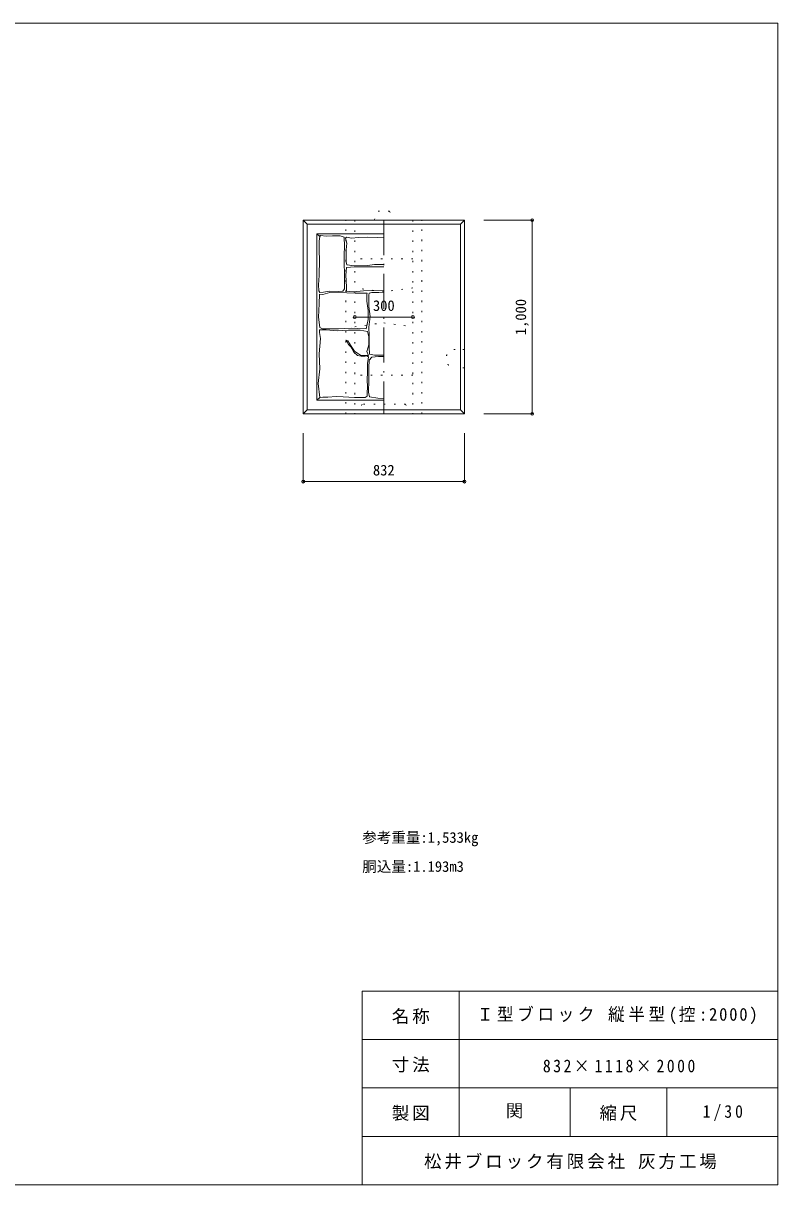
# Model space of a CAD drawing. Units: millimetres, scale not verified. Extents: x 165 to 8745, y 150 to 6150.
# Drawn here: x 4850 to 8745, y 150 to 6150 of the extents above; entities that cross this region are included whole.
import ezdxf
from ezdxf.enums import TextEntityAlignment as Align

# ---------------------------------------------------------------- set-up
doc = ezdxf.new("R2010")
doc.units = ezdxf.units.MM
doc.header["$LTSCALE"] = 30
doc.header["$PDMODE"] = 32
doc.header["$PDSIZE"] = 15
doc.linetypes.add('DASHED_DOTTED', pattern=[9.25, 6, -1.5, 0.25, -1.5])
doc.linetypes.add('DOTTED', pattern=[1.75, 0.25, -1.5])
for name, color, linetype, lineweight in [('_0-0_', 7, 'Continuous', 18), ('_0-1_', 7, 'Continuous', 18), ('_0-2_', 4, 'Continuous', 9)]:
    doc.layers.add(name, color=color, linetype=linetype, lineweight=lineweight)
doc.styles.add('ＭＳ ゴシック', font='')
doc.styles.get('ＭＳ ゴシック').set_extended_font_data('MS Gothic')

msp = doc.modelspace()

# ---------------------------------------------------------------- linework, layer by layer
at = {"layer": '_0-0_'}
for p, q in [((8745, 6150), (165, 6150)), ((8745, 150), (8745, 6150)), ((8745, 1150), (6600, 1150)), ((6600, 150), (6600, 1150)), ((7100, 400), (7100, 1150)), ((8745, 900), (6600, 900)), ((8745, 650), (6600, 650)), ((7672.5, 400), (7672.5, 650)), ((8172.5, 400), (8172.5, 650)), ((8745, 400), (6600, 400)), ((165, 150), (8745, 150))]:
    msp.add_line(p, q, dxfattribs=at)
at = {"layer": '_0-1_', "linetype": 'DOTTED'}
for p, q in [((6661.27, 5132.5), (6681.27, 5179.5)), ((6741.27, 5179.5), (6681.27, 5179.5)), ((6741.27, 5179.5), (6761.27, 5132.5)), ((6514.67, 4132.5), (6514.67, 5132.5)), ((6561.27, 5132.5), (6561.27, 4132.5)), ((6861.27, 5132.5), (6861.27, 4132.5)), ((6907.87, 4132.5), (6907.87, 5132.5)), ((6861.27, 4932.5), (6561.27, 4932.5)), ((6711.27, 4762.5), (6561.27, 4782.5)), ((6861.27, 4782.5), (6711.27, 4762.5)), ((6561.27, 4582.5), (6711.27, 4602.5)), ((6711.27, 4602.5), (6861.27, 4582.5)), ((7127.27, 4464.43), (7079.77, 4464.43)), ((6861.27, 4332.5), (6561.27, 4332.5)), ((7127.27, 4369.43), (7079.77, 4369.43)), ((6598.77, 4182.5), (6578.77, 4132.5)), ((6823.77, 4182.5), (6598.77, 4182.5)), ((6823.77, 4182.5), (6843.77, 4132.5))]:
    msp.add_line(p, q, dxfattribs=at)
at = {"layer": '_0-1_'}
for p, q in [((6295.27, 5132.5), (6315.27, 5112.5)), ((6295.27, 5132.5), (7127.27, 5132.5)), ((6295.27, 4132.5), (6295.27, 5132.5)), ((6315.27, 4152.5), (6315.27, 5112.5)), ((7107.27, 5112.5), (6315.27, 5112.5)), ((7107.27, 5112.5), (7127.27, 5132.5)), ((7107.27, 5112.5), (7107.27, 4152.5)), ((7127.27, 4132.5), (7127.27, 5132.5)), ((6365.27, 4202.5), (6365.27, 5062.5)), ((6380.27, 5047.5), (6365.27, 5062.5)), ((6711.27, 5062.5), (6365.27, 5062.5)), ((6380.27, 5047.5), (6376.65, 5023.52)), ((6384.92, 5053.5), (6380.27, 5047.5)), ((6412.83, 5050.4), (6384.92, 5053.5)), ((6446.94, 5052.46), (6412.83, 5050.4)), ((6486.22, 5051.43), (6446.94, 5052.46)), ((6505.86, 5045.23), (6486.22, 5051.43)), ((6508.96, 4998.71), (6505.86, 5045.23)), ((6519.28, 5045.16), (6512.73, 5040.26)), ((6512.73, 5040.26), (6520.21, 5014.43)), ((6544.42, 5039.58), (6519.28, 5045.16)), ((6580.74, 5043.3), (6544.42, 5039.58)), ((6628.23, 5044.23), (6580.74, 5043.3)), ((6678.51, 5043.3), (6628.23, 5044.23)), ((6711.27, 5044.29), (6678.51, 5043.3)), ((6376.65, 5023.52), (6377.69, 4973.91)), ((6505.86, 4954.27), (6508.96, 4998.71)), ((6520.21, 5014.43), (6516.48, 4979.98)), ((6378.72, 4928.42), (6376.65, 4846.76)), ((6377.69, 4973.91), (6378.72, 4928.42)), ((6505.86, 4909.82), (6505.86, 4954.27)), ((6516.48, 4979.98), (6517.41, 4916.66)), ((6507.93, 4855.03), (6505.86, 4909.82)), ((6517.89, 4888.93), (6515, 4849.36)), ((6517.41, 4916.66), (6520.21, 4901.76)), ((6517.89, 4888.93), (6559.4, 4891.83)), ((6520.21, 4901.76), (6560.25, 4897.1)), ((6559.4, 4891.83), (6619.24, 4891.83)), ((6560.25, 4897.1), (6626.37, 4898.96)), ((6619.24, 4891.83), (6671.36, 4890.86)), ((6626.37, 4898.96), (6662.68, 4904.55)), ((6662.68, 4904.55), (6709.24, 4903.62)), ((6671.36, 4890.86), (6711.27, 4891.47)), ((6709.24, 4903.62), (6711.27, 4903.28)), ((6376.65, 4846.76), (6374.58, 4799.21)), ((6507.93, 4778.54), (6507.93, 4855.03)), ((6515, 4849.36), (6518.86, 4787.58)), ((6374.58, 4799.21), (6375.62, 4767.17)), ((6375.62, 4767.17), (6380.79, 4758.9)), ((6378.62, 4750.74), (6377.25, 4701.22)), ((6396.51, 4747.99), (6378.62, 4750.74)), ((6380.79, 4758.9), (6400.43, 4759.94)), ((6432.27, 4759), (6396.51, 4747.99)), ((6400.43, 4759.94), (6429.37, 4765.1)), ((6429.37, 4765.1), (6475.88, 4764.07)), ((6520.32, 4757.62), (6432.27, 4759)), ((6475.88, 4764.07), (6499.66, 4765.1)), ((6499.66, 4765.1), (6507.93, 4778.54)), ((6518.86, 4787.58), (6518.86, 4766.35)), ((6518.86, 4766.35), (6553.61, 4762.48)), ((6562.96, 4754.87), (6520.32, 4757.62)), ((6553.61, 4762.48), (6605.73, 4768.28)), ((6624.86, 4754.87), (6562.96, 4754.87)), ((6605.73, 4768.28), (6648.2, 4770.21)), ((6623.49, 4749.37), (6624.86, 4754.87)), ((6623.49, 4713.6), (6623.49, 4749.37)), ((6634.32, 4744.89), (6632.99, 4687.37)), ((6635.34, 4754.81), (6634.32, 4744.89)), ((6649.15, 4758.49), (6635.34, 4754.81)), ((6648.2, 4770.21), (6711.27, 4767.63)), ((6684.6, 4758.49), (6649.15, 4758.49)), ((6711.27, 4757.5), (6684.6, 4758.49)), ((6377.25, 4701.22), (6373.12, 4631.06)), ((6630.37, 4665.45), (6623.49, 4713.6)), ((6632.99, 4687.37), (6641.01, 4635.2)), ((6373.12, 4631.06), (6380, 4578.79)), ((6619.36, 4571.91), (6630.37, 4620.06)), ((6630.37, 4620.06), (6630.37, 4665.45)), ((6641.01, 4635.2), (6634.32, 4580.35)), ((6379.31, 4565.72), (6413.7, 4565.72)), ((6379.75, 4552.17), (6379.31, 4565.72)), ((6380, 4578.79), (6395.13, 4571.91)), ((6395.13, 4571.91), (6430.9, 4571.91)), ((6413.7, 4565.72), (6470.79, 4561.59)), ((6430.9, 4571.91), (6477.67, 4570.53)), ((6470.79, 4561.59), (6528.57, 4565.03)), ((6477.67, 4570.53), (6542.33, 4574.66)), ((6528.57, 4565.03), (6588.41, 4564.34)), ((6542.33, 4574.66), (6575.34, 4573.28)), ((6575.34, 4573.28), (6619.36, 4571.91)), ((6588.41, 4564.34), (6627.62, 4556.78)), ((6634.32, 4580.35), (6635.66, 4534.87)), ((6377.69, 4441.56), (6383.89, 4521.16)), ((6383.89, 4521.16), (6379.75, 4552.17)), ((6525.8, 4508.79), (6515.55, 4513.44)), ((6515.55, 4513.44), (6520.21, 4505.99)), ((6520.21, 4505.99), (6528.59, 4490.16)), ((6542.56, 4482.71), (6525.8, 4508.79)), ((6627.62, 4556.78), (6633.12, 4529.26)), ((6633.12, 4529.26), (6633.12, 4487.99)), ((6635.66, 4534.87), (6635.66, 4476.01)), ((6380.79, 4365.07), (6377.69, 4441.56)), ((6528.59, 4490.16), (6540.69, 4478.06)), ((6540.69, 4478.06), (6556.53, 4451.05)), ((6560.25, 4455.71), (6542.56, 4482.71)), ((6556.53, 4451.05), (6576.08, 4433.36)), ((6591.4, 4436.1), (6560.25, 4455.71)), ((6633.12, 4487.99), (6623.49, 4454.98)), ((6623.49, 4454.98), (6632.43, 4434.34)), ((6635.66, 4476.01), (6637, 4441.23)), ((6637, 4441.23), (6663.75, 4435.88)), ((6576.08, 4433.36), (6593.77, 4429.63)), ((6632.43, 4434.34), (6591.4, 4436.1)), ((6593.77, 4429.63), (6615.19, 4429.63)), ((6615.19, 4429.63), (6623.57, 4431.5)), ((6623.57, 4431.5), (6631.48, 4426.22)), ((6627.62, 4393.07), (6626.24, 4346.3)), ((6631.48, 4426.22), (6627.62, 4393.07)), ((6632.99, 4369.66), (6634.99, 4409.8)), ((6634.99, 4409.8), (6649.04, 4425.18)), ((6649.04, 4425.18), (6683.15, 4427.85)), ((6663.75, 4435.88), (6709.24, 4435.88)), ((6683.15, 4427.85), (6711.27, 4427.85)), ((6709.24, 4435.88), (6711.27, 4435.76)), ((6372.52, 4288.58), (6380.79, 4365.07)), ((6626.24, 4346.3), (6624.86, 4309.85)), ((6634.32, 4306.79), (6632.99, 4369.66)), ((6380.27, 4217.5), (6372.52, 4288.58)), ((6624.86, 4309.85), (6626.24, 4269.26)), ((6626.24, 4269.26), (6625.55, 4241.06)), ((6631.65, 4243.92), (6634.32, 4306.79)), ((6380.27, 4217.5), (6365.27, 4202.5)), ((6365.27, 4202.5), (6711.27, 4202.5)), ((6395.82, 4218.37), (6380.27, 4217.5)), ((6421.96, 4219.05), (6395.82, 4218.37)), ((6464.6, 4221.8), (6421.96, 4219.05)), ((6501.74, 4219.74), (6464.6, 4221.8)), ((6559.52, 4216.3), (6501.74, 4219.74)), ((6615.24, 4216.99), (6559.52, 4216.3)), ((6625.55, 4223.87), (6615.24, 4216.99)), ((6625.55, 4241.06), (6625.55, 4223.87)), ((6636.79, 4220.81), (6631.65, 4243.92)), ((6636.79, 4220.81), (6680.48, 4213.15)), ((6680.48, 4213.15), (6711.27, 4212.14)), ((6295.27, 4132.5), (6315.27, 4152.5)), ((6315.27, 4152.5), (7107.27, 4152.5)), ((7107.27, 4152.5), (7127.27, 4132.5)), ((6295.27, 4132.5), (7127.27, 4132.5))]:
    msp.add_line(p, q, dxfattribs=at)
at = {"layer": '_0-1_', "linetype": 'DASHED_DOTTED'}
msp.add_line((6711.27, 5132.5), (6711.27, 4132.5), dxfattribs=at)
at = {"layer": '_0-1_', "linetype": 'DOTTED'}
msp.add_arc((7079.77, 4416.93), 47.5, 90, 270, dxfattribs=at)
at = {"layer": '_0-2_'}
for p, q in [((7477.27, 5132.5), (7227.27, 5132.5)), ((7477.27, 4132.5), (7477.27, 5132.5)), ((6561.27, 4632.5), (6861.27, 4632.5)), ((7477.27, 4132.5), (7227.27, 4132.5)), ((6295.27, 3782.5), (6295.27, 4032.5)), ((7127.27, 3782.5), (7127.27, 4032.5)), ((6295.27, 3782.5), (7127.27, 3782.5))]:
    msp.add_line(p, q, dxfattribs=at)
for p in [(7477.27, 5132.5), (6561.27, 4632.5), (6861.27, 4632.5), (7477.27, 4132.5), (6295.27, 3782.5), (7127.27, 3782.5)]:
    msp.add_point(p, dxfattribs=at)

# ---------------------------------------------------------------- texts
at = {"layer": '_0-0_', "color": 4, "style": 'ＭＳ ゴシック'}
for s, p in [('参考重量:1,533㎏', (6600, 1900)), ('胴込量:1.193m3', (6600, 1750))]:
    msp.add_text(s, height=54.99, dxfattribs=at).set_placement(p, align=Align.BOTTOM_LEFT)
at = {"layer": '_0-0_', "style": 'ＭＳ ゴシック'}
msp.add_text('関', height=65.98, dxfattribs=at).set_placement((7341.25, 480), align=Align.BOTTOM_LEFT)
at = {"layer": '_0-0_', "char_height": 65.98, "attachment_point": 7, "style": 'ＭＳ ゴシック'}
for s, insert in [('\\T1.17;名称', (6752.5, 980)), ('\\T1.22;\\W0.95;Ｉ型ブロック\\~縦半型(控:2000)', (7191.25, 980)), ('\\T1.17;寸法', (6752.5, 730)), ('\\T1.32;\\W0.9;832×1118×2000', (7532.5, 730)), ('\\T1.17;製図', (6752.5, 480)), ('\\T1.17;縮尺', (7825, 480)), ('\\T1.38;\\W0.9;1/30', (8357.5, 480)), ('\\T1.17;松井ブロック有限会社\\~灰方工場', (6918.75, 230))]:
    msp.add_mtext(s, dxfattribs=dict(at, insert=insert))
at = {"layer": '_0-2_', "style": 'ＭＳ ゴシック'}
for s, p in [('300', (6655.02, 4647.5)), ('832', (6655.02, 3797.5))]:
    msp.add_text(s, height=54.99, dxfattribs=at).set_placement(p, align=Align.BOTTOM_LEFT)
msp.add_text('1,000', height=54.99, rotation=90, dxfattribs=at).set_placement((7462.27, 4538.75), align=Align.BOTTOM_LEFT)

doc.saveas('drawing.dxf')
